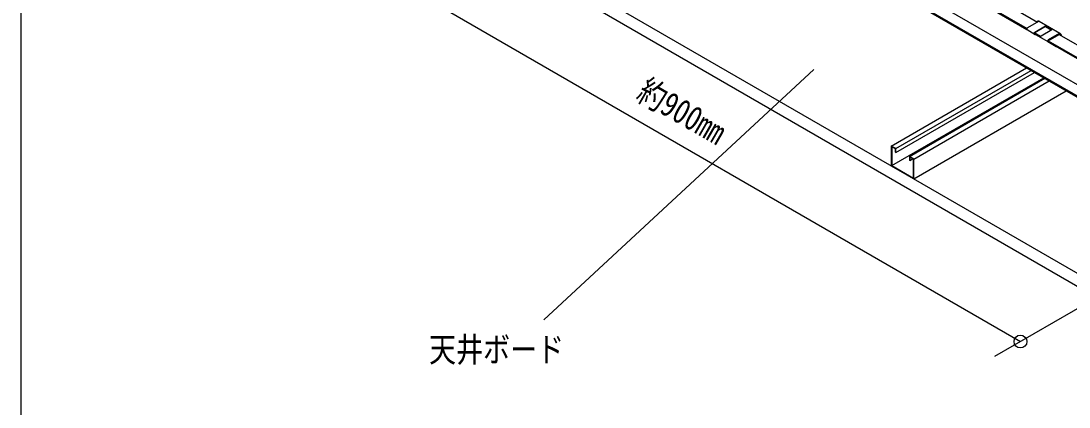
# Model space of a CAD drawing. Units: millimetres on the paper. Extents: x -141 to 141, y -97 to 98.
# Drawn here: x -141 to -58.9, y -31.1 to -0.9 of the extents above; entities that cross this region are included whole.
import ezdxf
from ezdxf.enums import TextEntityAlignment as Align

# ---------------------------------------------------------------- set-up
doc = ezdxf.new("R2010")
doc.units = ezdxf.units.MM
for name, color, linetype in [('0-0_文字･図枠･寸法', 7, 'Continuous'), ('0-1_天井下地', 7, 'Continuous'), ('0-2_天井ボード', 7, 'Continuous')]:
    doc.layers.add(name, color=color, linetype=linetype)
doc.styles.add('ＭＳ ゴシック', font='')
doc.styles.get('ＭＳ ゴシック').set_extended_font_data('MS Gothic')

msp = doc.modelspace()

# ---------------------------------------------------------------- linework, layer by layer
at = {"layer": '0-0_文字･図枠･寸法'}
for p, q in [((-115.007, 4.211), (-62.681, -25.996)), ((-78.88, -4.679), (-100.042, -24.303)), ((-46.418, -16.608), (-64.714, -27.17))]:
    msp.add_line(p, q, dxfattribs=at)
msp.add_lwpolyline([(140.978, 98.01), (-141.022, 98.01), (-141.022, -96.99)], dxfattribs=at)
msp.add_circle((-62.681, -25.996), 0.5, dxfattribs=at)
at = {"layer": '0-1_天井下地'}
for p, q in [((-81.813, 9.864), (-62.167, -1.477)), ((-81.078, 10.419), (-61.335, -0.978)), ((-81.786, 9.766), (-62.182, -1.551)), ((-81.785, 7.724), (-47.99, -11.785)), ((-82.333, 7.143), (-47.839, -12.77)), ((-82.333, 7.061), (-47.801, -12.874)), ((-62.167, -1.57), (-61.517, -1.945)), ((-61.279, -0.945), (-62.127, -1.435)), ((-61.562, -1.762), (-60.713, -1.272)), ((-60.713, -1.337), (-61.562, -1.827)), ((-61.322, -0.903), (-61.379, -0.935)), ((-61.222, -0.913), (-59.596, -1.852)), ((-60.713, -1.337), (-60.713, -1.272)), ((-60.713, -1.337), (-60.275, -1.59)), ((-61.562, -1.827), (-61.107, -2.09)), ((-61.562, -1.909), (-61.121, -2.163)), ((-61.276, -2.085), (-60.993, -2.248)), ((-60.457, -2.557), (-61.107, -2.182)), ((-60.92, -2.29), (-60.92, -2.29)), ((-59.653, -1.884), (-60.501, -2.374)), ((-60.501, -2.439), (-59.653, -1.95)), ((-60.501, -2.439), (-47.992, -9.661)), ((-59.653, -1.95), (-59.653, -1.884)), ((-59.653, -1.95), (-47.722, -8.837)), ((-60.541, -2.509), (-59.891, -2.884)), ((-60.501, -2.521), (-48.015, -9.729)), ((-59.933, -2.86), (-60.215, -2.697)), ((-59.859, -2.902), (-59.855, -2.894)), ((-72.805, -10.686), (-62.198, -4.563)), ((-72.451, -10.89), (-61.845, -4.767)), ((-72.451, -11.185), (-61.589, -4.914)), ((-72.776, -12.221), (-60.854, -5.338)), ((-71.037, -11.706), (-60.43, -5.583)), ((-71.037, -13.258), (-59.087, -6.359)), ((-72.805, -10.686), (-72.805, -12.237)), ((-72.451, -10.89), (-72.805, -10.686)), ((-72.479, -11.168), (-72.451, -11.185)), ((-72.451, -11.185), (-72.451, -10.89)), ((-72.805, -12.237), (-71.037, -13.258)), ((-71.391, -11.502), (-71.391, -11.797)), ((-71.391, -11.797), (-71.362, -11.813)), ((-71.362, -11.813), (-71.135, -11.682)), ((-71.037, -13.258), (-71.037, -11.706))]:
    msp.add_line(p, q, dxfattribs=at)
for points in [[(-62.127, -1.435), (-62.144, -1.448), (-62.159, -1.464), (-62.171, -1.484), (-62.18, -1.506), (-62.184, -1.527), (-62.183, -1.545), (-62.177, -1.56), (-62.167, -1.57)], [(-61.107, -2.182), (-61.117, -2.172), (-61.122, -2.158), (-61.123, -2.139), (-61.119, -2.118), (-61.111, -2.097), (-61.098, -2.077), (-61.083, -2.06), (-61.067, -2.048), (-60.218, -1.558), (-60.713, -1.272)], [(-60.952, -2.272), (-61.602, -1.896), (-61.612, -1.887), (-61.617, -1.872), (-61.618, -1.853), (-61.614, -1.832), (-61.605, -1.811), (-61.593, -1.791), (-61.578, -1.774), (-61.562, -1.762)], [(-61.276, -2.085), (-61.306, -2.068), (-61.338, -2.049), (-61.371, -2.029), (-61.405, -2.01), (-61.438, -1.991), (-61.468, -1.974), (-61.495, -1.958), (-61.517, -1.945)], [(-60.952, -2.272), (-60.935, -2.281), (-60.924, -2.288), (-60.92, -2.29), (-60.922, -2.289), (-60.931, -2.283), (-60.947, -2.275), (-60.968, -2.263), (-60.993, -2.248)], [(-60.501, -2.374), (-60.518, -2.386), (-60.533, -2.403), (-60.545, -2.423), (-60.553, -2.445), (-60.557, -2.466), (-60.557, -2.484), (-60.551, -2.499), (-60.541, -2.509)], [(-60.457, -2.557), (-60.435, -2.57), (-60.408, -2.586), (-60.377, -2.603), (-60.345, -2.622), (-60.311, -2.642), (-60.277, -2.661), (-60.245, -2.68), (-60.215, -2.697)], [(-59.933, -2.86), (-59.907, -2.875), (-59.886, -2.887), (-59.871, -2.896), (-59.862, -2.901), (-59.859, -2.902), (-59.864, -2.9), (-59.874, -2.894), (-59.891, -2.884)], [(-71.037, -11.706), (-71.391, -11.502), (-60.784, -5.379)], [(-72.479, -11.168), (-72.479, -10.906), (-72.776, -10.735), (-72.776, -12.221), (-71.065, -13.209), (-71.065, -11.722), (-71.362, -11.551), (-71.362, -11.813)]]:
    msp.add_lwpolyline(points, dxfattribs=at)
for centre, radius, start, end in [((-61.335, -1.02), 0.0933, 52.69391, 127.31684), ((-61.281, -0.995), 0.101, 54.38228, 114.30701), ((-59.812, -2.137), 0.298, 24.06623, 57.72209), ((-59.766, -2.115), 0.313, 9.62328, 57.05517)]:
    msp.add_arc(centre, radius, start, end, dxfattribs=at)
at = {"layer": '0-2_天井ボード'}
msp.add_line((-121.136, 15.664), (-43.354, -29.239), dxfattribs=at)
msp.add_lwpolyline([(-121.136, 15.664), (-121.136, 14.643), (-43.354, -30.259)], dxfattribs=at)

# ---------------------------------------------------------------- texts
at = {"layer": '0-0_文字･図枠･寸法', "style": 'ＭＳ ゴシック', "width": 0.8}
msp.add_text('約900mm', height=1.94, rotation=330, dxfattribs=at).set_placement((-93.193, -7.463), align=Align.BOTTOM_LEFT)
msp.add_text('天井ボード', height=1.94, dxfattribs=at).set_placement((-109.035, -28.171), align=Align.BOTTOM_LEFT)

doc.saveas('drawing.dxf')
